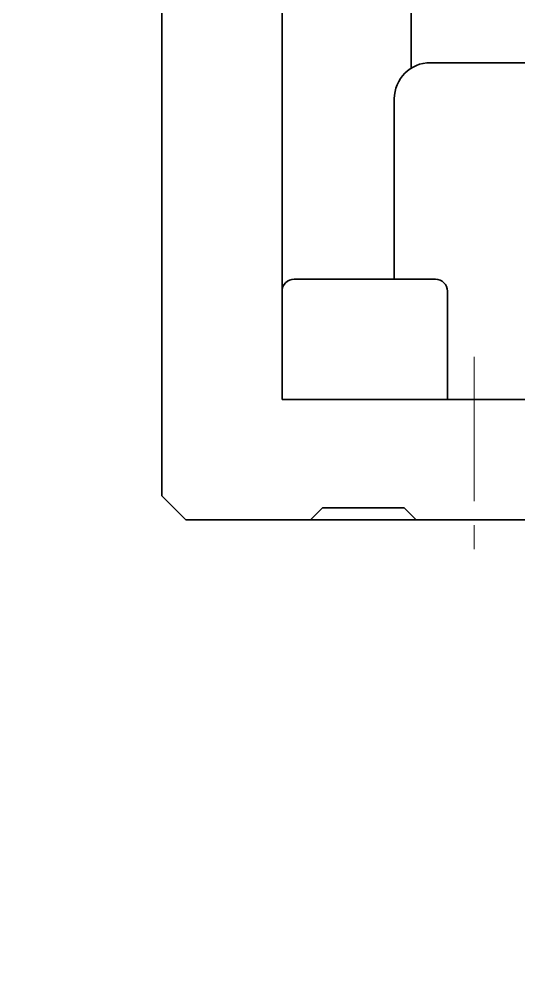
# Model space of a CAD drawing. Header units: millimetres. Extents: x -1782 to 1782, y -2523 to 2523.
# Drawn here: x -697.1 to -655.5, y -1723.9 to -1644.5 of the extents above; entities that cross this region are included whole.
import ezdxf

# ---------------------------------------------------------------- set-up
doc = ezdxf.new("R2010")
doc.units = ezdxf.units.MM
doc.linetypes.add('点画线', pattern=[18, 12, -2, 2, -2])
doc.linetypes.add('虚线', pattern=[2, 1, -1])
doc.layers.get('0').update_dxf_attribs({"lineweight": 35})
for name, color, linetype, lineweight in [('EB0', 7, 'Continuous', 35), ('中心线层', 1, '点画线', 18), ('粗实线层', 7, 'Continuous', 35), ('虚线层', 6, '虚线', 18)]:
    doc.layers.add(name, color=color, linetype=linetype, lineweight=lineweight)

# ---------------------------------------------------------------- blocks, each defined once
blk = doc.blocks.new('*X25')
at = {"layer": 'EB0'}
for p, q in [((-84, 118.994), (-86, 116.994)), ((-41.505, 118.994), (-84, 118.994)), ((-86, 116.994), (-86, 39)), ((76, 108.99), (-76, 108.99)), ((-76, 108.99), (-76, 74.498)), ((-66, 107.99), (-66, 96.228)), ((-85, 105.624), (-86, 106.624)), ((-85, 105.624), (-85, 98.824)), ((-51, 99.648), (-66, 99.648)), ((-85, 98.824), (-86, 97.824)), ((56, 98.234), (-48.453, 98.234)), ((-48, 96.648), (-48, 70.75)), ((-76, 95.228), (-67, 95.228))]:
    blk.add_line(p, q, dxfattribs=at)
for centre, radius, start, end in [((-67, 107.99), 1, 360, 90), ((-51, 96.648), 3, 0, 90), ((-67, 96.228), 1, 270, 360)]:
    blk.add_arc(centre, radius, start, end, dxfattribs=at)
at = {"layer": '中心线层'}
blk.add_line((-72.439, 93.001), (-88.506, 93.001), dxfattribs=at)

msp = doc.modelspace()

# ---------------------------------------------------------------- linework, layer by layer
msp.add_circle((-566.233, -1600.17), 554)
at = {"layer": '中心线层'}
msp.add_circle((-566.233, -1600.17), 400, dxfattribs=at)
at = {"layer": '粗实线层'}
for radius in [112.5, 109.5]:
    msp.add_circle((-566.233, -1600.17), radius, dxfattribs=at)

# ---------------------------------------------------------------- next in the draw order: wipeouts: each hides what was drawn before it
msp.add_wipeout([(-566.233, -1515.67), (-593.647, -1515.67), (-593.647, -1515.67), (-598.718, -1515.67), (-598.718, -1515.67), (-598.718, -1512.17), (-598.718, -1512.17), (-610.896, -1512.17), (-610.896, -1512.17), (-641.233, -1512.17), (-641.233, -1512.17), (-671.553, -1512.17), (-671.553, -1512.17), (-683.728, -1512.17), (-683.728, -1512.17), (-683.728, -1514.67), (-683.728, -1514.67), (-685.228, -1516.17), (-685.228, -1516.17), (-685.228, -1558.665), (-685.228, -1558.665), (-683.728, -1560.165), (-683.728, -1560.165), (-683.728, -1600.17), (-683.728, -1600.17), (-683.728, -1640.175), (-683.728, -1640.175), (-685.228, -1641.675), (-685.228, -1641.675), (-685.228, -1684.17), (-685.228, -1684.17), (-683.228, -1686.17), (-683.228, -1686.17), (-672.857, -1686.17), (-672.857, -1686.17), (-664.057, -1686.17), (-664.057, -1686.17), (-659.234, -1686.17), (-659.234, -1686.17), (-641.233, -1686.17), (-641.233, -1686.17), (-640.731, -1686.17), (-640.731, -1686.17), (-620.166, -1686.17), (-620.166, -1686.17), (-605.233, -1686.17), (-605.233, -1686.17), (-605.233, -1684.671), (-605.233, -1684.671), (-593.647, -1684.671), (-593.647, -1684.671), (-566.233, -1684.671), (-566.233, -1684.671), (-526.213, -1684.671), (-526.213, -1684.671), (-524.713, -1686.171), (-524.713, -1686.171), (-506.234, -1686.171), (-506.234, -1686.171), (-482.228, -1686.171), (-482.228, -1686.171), (-480.228, -1684.171), (-480.228, -1684.171), (-480.228, -1660.17), (-480.228, -1660.17), (-480.228, -1641.675), (-480.228, -1641.675), (-481.728, -1640.175), (-481.728, -1640.175), (-481.728, -1613.173), (-481.728, -1613.173), (-481.728, -1600.17), (-481.728, -1600.17), (-481.728, -1587.168), (-481.728, -1587.168), (-481.728, -1560.165), (-481.728, -1560.165), (-480.228, -1558.665), (-480.228, -1558.665), (-480.228, -1540.17), (-480.228, -1540.17), (-480.228, -1516.17), (-480.228, -1516.17), (-482.228, -1514.17), (-482.228, -1514.17), (-506.233, -1514.17), (-506.233, -1514.17), (-524.713, -1514.17), (-524.713, -1514.17), (-526.213, -1515.67), (-526.213, -1515.67), (-553.198, -1515.67), (-553.198, -1515.67)]).dxf.layer = '虚线层'

# ---------------------------------------------------------------- next in the draw order: block references
at = {"layer": '虚线层', "rotation": 90}
msp.add_blockref('*X25', (-566.233, -1600.17), dxfattribs=at)

doc.saveas('drawing.dxf')
